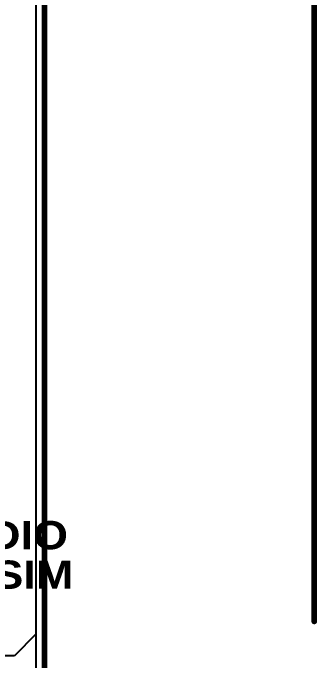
# Model space of a CAD drawing. Header units: inches. Extents: x 0 to 12.2, y 0 to 7.
# Drawn here: x 4.274 to 4.815, y 2.734 to 3.882 of the extents above; entities that cross this region are included whole.
import ezdxf

# ---------------------------------------------------------------- set-up
doc = ezdxf.new("R2010")
doc.units = ezdxf.units.IN
doc.header["$MEASUREMENT"] = 0
for name, color, linetype in [('Board Outline', 216, 'Continuous'), ('Bottom Layer', 5, 'Continuous'), ('Dimension', 6, 'Continuous'), ('Layer 1', 16, 'Continuous'), ('Layer 2', 76, 'Continuous'), ('Top Layer', 1, 'Continuous'), ('Top Overlay', 2, 'Continuous')]:
    doc.layers.add(name, color=color, linetype=linetype)
doc.styles.add('Arial Black_Bold', font='', dxfattribs={"height": 0.2})
doc.styles.get('Arial Black_Bold').set_extended_font_data('Arial Black', bold=True)

msp = doc.modelspace()

# ---------------------------------------------------------------- linework, layer by layer
at = {"layer": 'Board Outline'}
msp.add_lwpolyline([(4.3307, 0, 0.01, 0.01, 0), (4.3307, 4.7244, 0.01, 0.01, 0)], format="xyseb", dxfattribs=at)
at = {"layer": 'Bottom Layer'}
msp.add_line((4.3154, 4.5612), (4.3154, 0.1632), dxfattribs=at)
at = {"layer": 'Dimension'}
msp.add_lwpolyline([(4.81, 2.8021, 0.01, 0.01, 0), (4.81, 4.7244, 0.01, 0.01, 0)], format="xyseb", dxfattribs=at)
msp.add_lwpolyline([(4.8075, 2.8021, 0.005, 0.005, 1), (4.8125, 2.8021, 0.005, 0.005, 1)], format="xyseb", close=True, dxfattribs=at)
at = {"layer": 'Layer 1'}
msp.add_line((4.3154, 4.5612), (4.3154, 0.1632), dxfattribs=at)
at = {"layer": 'Layer 2'}
for p, q in [((4.3154, 4.5612), (4.3154, 2.7793)), ((4.3154, 2.7793), (4.2773, 2.7411)), ((4.2773, 2.7411), (3.5777, 2.7411))]:
    msp.add_line(p, q, dxfattribs=at)
at = {"layer": 'Top Layer'}
msp.add_line((4.3154, 4.5612), (4.3154, 0.1632), dxfattribs=at)

# ---------------------------------------------------------------- texts
at = {"layer": 'Top Overlay', "style": 'Arial Black_Bold'}
for s, p in [('VDD-SDIO', (3.9815, 2.9302)), ('VDD-USIM', (3.9865, 2.8602))]:
    msp.add_text(s, height=0.05, dxfattribs=at).set_placement(p)

doc.saveas('drawing.dxf')
